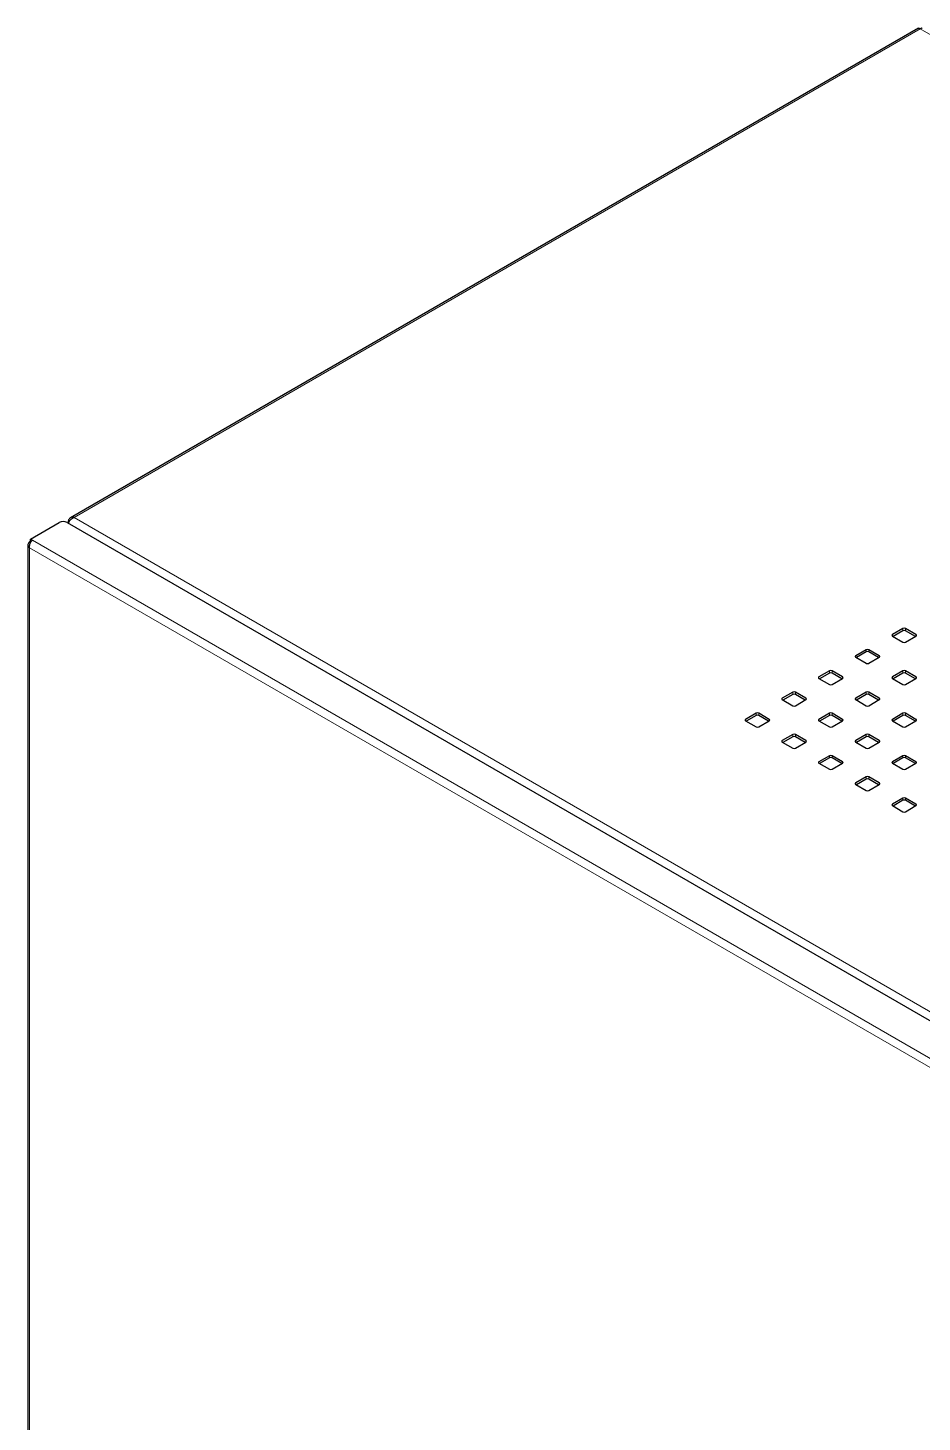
# Model space of a CAD drawing. Header units: millimetres. Extents: x -218071 to -203542, y 15363 to 51382.
# Drawn here: x -217122.2 to -217074, y 51013.9 to 51089.1 of the extents above; entities that cross this region are included whole.
import ezdxf

# ---------------------------------------------------------------- set-up
doc = ezdxf.new("R2010")
doc.units = ezdxf.units.MM
doc.header["$LTSCALE"] = 4
doc.layers.add('TPF-EQUIPEMENT', color=7, linetype='Continuous')

msp = doc.modelspace()

# ---------------------------------------------------------------- linework, layer by layer
at = {"layer": 'TPF-EQUIPEMENT', "color": 7, "linetype": 'Continuous', "lineweight": 25}
for p, q in [((-217074.204, 51089.11), (-217119.943, 51062.712)), ((-217122.1, 51061.556), (-217120.544, 51062.454)), ((-217120.12, 51062.454), (-217049.87, 51021.91)), ((-217120.054, 51062.547), (-217120.002, 51062.517)), ((-217120.054, 51062.416), (-217120.054, 51062.547)), ((-217122.1, 51061.556), (-217121.994, 51061.495)), ((-217122.1, 51061.434), (-217122.1, 51061.556)), ((-217122.238, 51061.25), (-217122.238, 50993.1)), ((-217122.1, 51061.434), (-217122.15, 51061.405)), ((-217122.091, 51061.371), (-217122.15, 51061.405)), ((-217122.1, 51061.434), (-217122.064, 51061.413)), ((-217075.039, 51056.736), (-217075.604, 51056.409)), ((-217075.604, 51056.328), (-217075.039, 51056.001)), ((-217075.039, 51056.613), (-217075.569, 51056.307)), ((-217074.332, 51056.409), (-217074.897, 51056.736)), ((-217074.367, 51056.307), (-217074.897, 51056.613)), ((-217074.897, 51056.001), (-217074.332, 51056.328)), ((-217077.019, 51055.593), (-217077.584, 51055.267)), ((-217076.312, 51055.267), (-217076.877, 51055.593)), ((-217077.584, 51055.185), (-217077.019, 51054.859)), ((-217077.019, 51055.471), (-217077.549, 51055.165)), ((-217076.347, 51055.165), (-217076.877, 51055.471)), ((-217076.877, 51054.859), (-217076.312, 51055.185)), ((-217078.999, 51054.451), (-217079.564, 51054.124)), ((-217079.564, 51054.042), (-217078.999, 51053.716)), ((-217078.999, 51054.328), (-217079.529, 51054.022)), ((-217078.291, 51054.124), (-217078.857, 51054.451)), ((-217078.327, 51054.022), (-217078.857, 51054.328)), ((-217078.857, 51053.716), (-217078.291, 51054.042)), ((-217075.039, 51054.451), (-217075.604, 51054.124)), ((-217075.604, 51054.042), (-217075.039, 51053.716)), ((-217075.039, 51054.328), (-217075.569, 51054.022)), ((-217074.332, 51054.124), (-217074.897, 51054.451)), ((-217074.367, 51054.022), (-217074.897, 51054.328)), ((-217074.897, 51053.716), (-217074.332, 51054.042)), ((-217080.978, 51053.308), (-217081.544, 51052.981)), ((-217080.271, 51052.981), (-217080.837, 51053.308)), ((-217077.019, 51053.308), (-217077.584, 51052.981)), ((-217076.312, 51052.981), (-217076.877, 51053.308)), ((-217081.544, 51052.9), (-217080.978, 51052.573)), ((-217080.978, 51053.185), (-217081.509, 51052.879)), ((-217080.307, 51052.879), (-217080.837, 51053.185)), ((-217080.837, 51052.573), (-217080.271, 51052.9)), ((-217077.584, 51052.9), (-217077.019, 51052.573)), ((-217077.019, 51053.185), (-217077.549, 51052.879)), ((-217076.347, 51052.879), (-217076.877, 51053.185)), ((-217076.877, 51052.573), (-217076.312, 51052.9)), ((-217082.958, 51052.165), (-217083.524, 51051.839)), ((-217083.524, 51051.757), (-217082.958, 51051.431)), ((-217082.958, 51052.043), (-217083.489, 51051.737)), ((-217082.251, 51051.839), (-217082.817, 51052.165)), ((-217082.287, 51051.737), (-217082.817, 51052.043)), ((-217082.817, 51051.431), (-217082.251, 51051.757)), ((-217078.999, 51052.165), (-217079.564, 51051.839)), ((-217079.564, 51051.757), (-217078.999, 51051.431)), ((-217078.999, 51052.043), (-217079.529, 51051.737)), ((-217078.291, 51051.839), (-217078.857, 51052.165)), ((-217078.327, 51051.737), (-217078.857, 51052.043)), ((-217078.857, 51051.431), (-217078.291, 51051.757)), ((-217075.039, 51052.165), (-217075.604, 51051.839)), ((-217075.604, 51051.757), (-217075.039, 51051.431)), ((-217075.039, 51052.043), (-217075.569, 51051.737)), ((-217074.332, 51051.839), (-217074.897, 51052.165)), ((-217074.367, 51051.737), (-217074.897, 51052.043)), ((-217074.897, 51051.431), (-217074.332, 51051.757)), ((-217080.978, 51051.022), (-217081.544, 51050.696)), ((-217080.271, 51050.696), (-217080.837, 51051.022)), ((-217077.019, 51051.022), (-217077.584, 51050.696)), ((-217076.312, 51050.696), (-217076.877, 51051.022)), ((-217081.544, 51050.614), (-217080.978, 51050.288)), ((-217080.978, 51050.9), (-217081.509, 51050.594)), ((-217080.307, 51050.594), (-217080.837, 51050.9)), ((-217080.837, 51050.288), (-217080.271, 51050.614)), ((-217077.584, 51050.614), (-217077.019, 51050.288)), ((-217077.019, 51050.9), (-217077.549, 51050.594)), ((-217076.347, 51050.594), (-217076.877, 51050.9)), ((-217076.877, 51050.288), (-217076.312, 51050.614)), ((-217078.999, 51049.88), (-217079.564, 51049.553)), ((-217079.564, 51049.472), (-217078.999, 51049.145)), ((-217078.999, 51049.757), (-217079.529, 51049.451)), ((-217078.291, 51049.553), (-217078.857, 51049.88)), ((-217078.327, 51049.451), (-217078.857, 51049.757)), ((-217078.857, 51049.145), (-217078.291, 51049.472)), ((-217075.039, 51049.88), (-217075.604, 51049.553)), ((-217075.604, 51049.472), (-217075.039, 51049.145)), ((-217075.039, 51049.757), (-217075.569, 51049.451)), ((-217074.332, 51049.553), (-217074.897, 51049.88)), ((-217074.367, 51049.451), (-217074.897, 51049.757)), ((-217074.897, 51049.145), (-217074.332, 51049.472)), ((-217077.019, 51048.737), (-217077.584, 51048.411)), ((-217076.312, 51048.411), (-217076.877, 51048.737)), ((-217077.584, 51048.329), (-217077.019, 51048.003)), ((-217077.019, 51048.615), (-217077.549, 51048.309)), ((-217076.347, 51048.309), (-217076.877, 51048.615)), ((-217076.877, 51048.003), (-217076.312, 51048.329)), ((-217075.039, 51047.594), (-217075.604, 51047.268)), ((-217075.039, 51047.472), (-217075.569, 51047.166)), ((-217074.332, 51047.268), (-217074.897, 51047.594)), ((-217074.367, 51047.166), (-217074.897, 51047.472)), ((-217075.604, 51047.186), (-217075.039, 51046.86)), ((-217074.897, 51046.86), (-217074.332, 51047.186))]:
    msp.add_line(p, q, dxfattribs=at)
at = {"layer": 'TPF-EQUIPEMENT', "color": 8, "linetype": 'Continuous', "lineweight": 18}
for p, q in [((-217074.102, 51089.068), (-217119.746, 51062.725)), ((-217003.9, 51048.551), (-217074.102, 51089.068)), ((-217119.746, 51062.725), (-217049.544, 51022.208)), ((-217051.426, 51020.767), (-217121.994, 51061.495)), ((-217122.15, 51061.095), (-217122.15, 50992.978)), ((-217051.638, 51020.4), (-217122.15, 51061.095)), ((-217075.604, 51056.328), (-217075.604, 51056.409)), ((-217075.039, 51056.613), (-217075.039, 51056.736)), ((-217074.897, 51056.613), (-217074.897, 51056.736)), ((-217074.332, 51056.328), (-217074.332, 51056.409)), ((-217077.019, 51055.471), (-217077.019, 51055.593)), ((-217076.877, 51055.471), (-217076.877, 51055.593)), ((-217077.584, 51055.185), (-217077.584, 51055.267)), ((-217076.312, 51055.185), (-217076.312, 51055.267)), ((-217079.564, 51054.042), (-217079.564, 51054.124)), ((-217078.999, 51054.328), (-217078.999, 51054.451)), ((-217078.857, 51054.328), (-217078.857, 51054.451)), ((-217078.291, 51054.042), (-217078.291, 51054.124)), ((-217075.604, 51054.042), (-217075.604, 51054.124)), ((-217075.039, 51054.328), (-217075.039, 51054.451)), ((-217074.897, 51054.328), (-217074.897, 51054.451)), ((-217074.332, 51054.042), (-217074.332, 51054.124)), ((-217080.978, 51053.185), (-217080.978, 51053.308)), ((-217080.837, 51053.185), (-217080.837, 51053.308)), ((-217077.019, 51053.185), (-217077.019, 51053.308)), ((-217076.877, 51053.185), (-217076.877, 51053.308)), ((-217081.544, 51052.9), (-217081.544, 51052.981)), ((-217080.271, 51052.9), (-217080.271, 51052.981)), ((-217077.584, 51052.9), (-217077.584, 51052.981)), ((-217076.312, 51052.9), (-217076.312, 51052.981)), ((-217083.524, 51051.757), (-217083.524, 51051.839)), ((-217082.958, 51052.043), (-217082.958, 51052.165)), ((-217082.817, 51052.043), (-217082.817, 51052.165)), ((-217082.251, 51051.757), (-217082.251, 51051.839)), ((-217079.564, 51051.757), (-217079.564, 51051.839)), ((-217078.999, 51052.043), (-217078.999, 51052.165)), ((-217078.857, 51052.043), (-217078.857, 51052.165)), ((-217078.291, 51051.757), (-217078.291, 51051.839)), ((-217075.604, 51051.757), (-217075.604, 51051.839)), ((-217075.039, 51052.043), (-217075.039, 51052.165)), ((-217074.897, 51052.043), (-217074.897, 51052.165)), ((-217074.332, 51051.757), (-217074.332, 51051.839)), ((-217080.978, 51050.9), (-217080.978, 51051.022)), ((-217080.837, 51050.9), (-217080.837, 51051.022)), ((-217077.019, 51050.9), (-217077.019, 51051.022)), ((-217076.877, 51050.9), (-217076.877, 51051.022)), ((-217081.544, 51050.614), (-217081.544, 51050.696)), ((-217080.271, 51050.614), (-217080.271, 51050.696)), ((-217077.584, 51050.614), (-217077.584, 51050.696)), ((-217076.312, 51050.614), (-217076.312, 51050.696)), ((-217079.564, 51049.472), (-217079.564, 51049.553)), ((-217078.999, 51049.757), (-217078.999, 51049.88)), ((-217078.857, 51049.757), (-217078.857, 51049.88)), ((-217078.291, 51049.472), (-217078.291, 51049.553)), ((-217075.604, 51049.472), (-217075.604, 51049.553)), ((-217075.039, 51049.757), (-217075.039, 51049.88)), ((-217074.897, 51049.757), (-217074.897, 51049.88)), ((-217074.332, 51049.472), (-217074.332, 51049.553)), ((-217077.019, 51048.615), (-217077.019, 51048.737)), ((-217076.877, 51048.615), (-217076.877, 51048.737)), ((-217077.584, 51048.329), (-217077.584, 51048.411)), ((-217076.312, 51048.329), (-217076.312, 51048.411)), ((-217075.604, 51047.186), (-217075.604, 51047.268)), ((-217075.039, 51047.472), (-217075.039, 51047.594)), ((-217074.897, 51047.472), (-217074.897, 51047.594)), ((-217074.332, 51047.186), (-217074.332, 51047.268))]:
    msp.add_line(p, q, dxfattribs=at)
at = {"layer": 'TPF-EQUIPEMENT', "color": 7, "linetype": 'Continuous', "lineweight": 25}
for centre, radius, start, end in [((-217120.332, 51062.044), 0.461, 62.61604, 117.38396), ((-217075.589, 51056.369), 0.0436, 110.77139, 249.22861), ((-217074.968, 51056.599), 0.154, 62.61604, 117.38396), ((-217074.968, 51056.477), 0.154, 62.61604, 117.38396), ((-217074.347, 51056.369), 0.0436, 290.77139, 69.22861), ((-217076.948, 51055.457), 0.154, 62.61604, 117.38396), ((-217076.948, 51055.334), 0.154, 62.61604, 117.38396), ((-217074.968, 51056.138), 0.154, 242.61604, 297.38396), ((-217077.569, 51055.226), 0.0436, 110.77139, 249.22861), ((-217076.948, 51054.995), 0.154, 242.61604, 297.38396), ((-217076.327, 51055.226), 0.0436, 290.77139, 69.22861), ((-217079.549, 51054.083), 0.0436, 110.77139, 249.22861), ((-217078.928, 51054.314), 0.154, 62.61604, 117.38396), ((-217078.928, 51054.192), 0.154, 62.61604, 117.38396), ((-217078.307, 51054.083), 0.0436, 290.77139, 69.22861), ((-217075.589, 51054.083), 0.0436, 110.77139, 249.22861), ((-217074.968, 51054.314), 0.154, 62.61604, 117.38396), ((-217074.968, 51054.192), 0.154, 62.61604, 117.38396), ((-217074.347, 51054.083), 0.0436, 290.77139, 69.22861), ((-217080.908, 51053.171), 0.154, 62.61604, 117.38396), ((-217078.928, 51053.852), 0.154, 242.61604, 297.38396), ((-217076.948, 51053.171), 0.154, 62.61604, 117.38396), ((-217074.968, 51053.852), 0.154, 242.61604, 297.38396), ((-217081.529, 51052.941), 0.0436, 110.77139, 249.22861), ((-217080.908, 51053.049), 0.154, 62.61604, 117.38396), ((-217080.908, 51052.71), 0.154, 242.61604, 297.38396), ((-217080.287, 51052.941), 0.0436, 290.77139, 69.22861), ((-217077.569, 51052.941), 0.0436, 110.77139, 249.22861), ((-217076.948, 51053.049), 0.154, 62.61604, 117.38396), ((-217076.948, 51052.71), 0.154, 242.61604, 297.38396), ((-217076.327, 51052.941), 0.0436, 290.77139, 69.22861), ((-217083.509, 51051.798), 0.0436, 110.77139, 249.22861), ((-217082.888, 51052.029), 0.154, 62.61604, 117.38396), ((-217082.888, 51051.906), 0.154, 62.61604, 117.38396), ((-217082.267, 51051.798), 0.0436, 290.77139, 69.22861), ((-217079.549, 51051.798), 0.0436, 110.77139, 249.22861), ((-217078.928, 51052.029), 0.154, 62.61604, 117.38396), ((-217078.928, 51051.906), 0.154, 62.61604, 117.38396), ((-217078.307, 51051.798), 0.0436, 290.77139, 69.22861), ((-217075.589, 51051.798), 0.0436, 110.77139, 249.22861), ((-217074.968, 51052.029), 0.154, 62.61604, 117.38396), ((-217074.968, 51051.906), 0.154, 62.61604, 117.38396), ((-217074.347, 51051.798), 0.0436, 290.77139, 69.22861), ((-217082.888, 51051.567), 0.154, 242.61604, 297.38396), ((-217080.908, 51050.886), 0.154, 62.61604, 117.38396), ((-217078.928, 51051.567), 0.154, 242.61604, 297.38396), ((-217076.948, 51050.886), 0.154, 62.61604, 117.38396), ((-217074.968, 51051.567), 0.154, 242.61604, 297.38396), ((-217081.529, 51050.655), 0.0436, 110.77139, 249.22861), ((-217080.908, 51050.763), 0.154, 62.61604, 117.38396), ((-217080.908, 51050.424), 0.154, 242.61604, 297.38396), ((-217080.287, 51050.655), 0.0436, 290.77139, 69.22861), ((-217077.569, 51050.655), 0.0436, 110.77139, 249.22861), ((-217076.948, 51050.763), 0.154, 62.61604, 117.38396), ((-217076.948, 51050.424), 0.154, 242.61604, 297.38396), ((-217076.327, 51050.655), 0.0436, 290.77139, 69.22861), ((-217079.549, 51049.512), 0.0436, 110.77139, 249.22861), ((-217078.928, 51049.743), 0.154, 62.61604, 117.38396), ((-217078.928, 51049.621), 0.154, 62.61604, 117.38396), ((-217078.307, 51049.512), 0.0436, 290.77139, 69.22861), ((-217075.589, 51049.512), 0.0436, 110.77139, 249.22861), ((-217074.968, 51049.743), 0.154, 62.61604, 117.38396), ((-217074.968, 51049.621), 0.154, 62.61604, 117.38396), ((-217074.347, 51049.512), 0.0436, 290.77139, 69.22861), ((-217078.928, 51049.282), 0.154, 242.61604, 297.38396), ((-217076.948, 51048.601), 0.154, 62.61604, 117.38396), ((-217074.968, 51049.282), 0.154, 242.61604, 297.38396), ((-217077.569, 51048.37), 0.0436, 110.77139, 249.22861), ((-217076.948, 51048.478), 0.154, 62.61604, 117.38396), ((-217076.948, 51048.139), 0.154, 242.61604, 297.38396), ((-217076.327, 51048.37), 0.0436, 290.77139, 69.22861), ((-217075.589, 51047.227), 0.0436, 110.77139, 249.22861), ((-217074.968, 51047.458), 0.154, 62.61604, 117.38396), ((-217074.968, 51047.335), 0.154, 62.61604, 117.38396), ((-217074.347, 51047.227), 0.0436, 290.77139, 69.22861), ((-217074.968, 51046.996), 0.154, 242.61604, 297.38396)]:
    msp.add_arc(centre, radius, start, end, dxfattribs=at)
for points, knots in [([(-217074.202, 51089.107), (-217074.194, 51089.111), (-217074.175, 51089.12), (-217074.136, 51089.101), (-217074.11, 51089.076), (-217074.102, 51089.068)], [0, 0, 0, 0, 0.341231, 0.788003, 1, 1, 1, 1]), ([(-217074.102, 51089.068), (-217074.084, 51089.083), (-217074.05, 51089.113), (-217074.014, 51089.122), (-217074.004, 51089.11), (-217074.002, 51089.108)], [0, 0, 0, 0, 0.44745, 0.894963, 1, 1, 1, 1]), ([(-217119.746, 51062.725), (-217119.778, 51062.732), (-217119.841, 51062.747), (-217119.928, 51062.726), (-217119.998, 51062.675), (-217120.037, 51062.609), (-217120.05, 51062.562), (-217120.054, 51062.547)], [0, 0, 0, 0, 0.2234635, 0.4469588, 0.6704542, 0.8939494, 1, 1, 1, 1]), ([(-217120.054, 51062.413), (-217120.044, 51062.439), (-217120.025, 51062.491), (-217119.964, 51062.577), (-217119.884, 51062.653), (-217119.808, 51062.702), (-217119.761, 51062.719), (-217119.746, 51062.725)], [0, 0, 0, 0, 0.223464, 0.446959, 0.670454, 0.893949, 1, 1, 1, 1]), ([(-217122.15, 51061.095), (-217122.151, 51061.127), (-217122.155, 51061.19), (-217122.129, 51061.293), (-217122.086, 51061.387), (-217122.038, 51061.456), (-217122.006, 51061.484), (-217121.994, 51061.495)], [0, 0, 0, 0, 0.2177182, 0.4354459, 0.6531736, 0.8709012, 1, 1, 1, 1]), ([(-217122.15, 51061.405), (-217122.172, 51061.385), (-217122.215, 51061.345), (-217122.242, 51061.272), (-217122.235, 51061.198), (-217122.199, 51061.138), (-217122.163, 51061.107), (-217122.15, 51061.095)], [0, 0, 0, 0, 0.217718, 0.435446, 0.653174, 0.870901, 1, 1, 1, 1])]:
    msp.add_open_spline(points, degree=3, knots=knots, dxfattribs=at)

doc.saveas('drawing.dxf')
